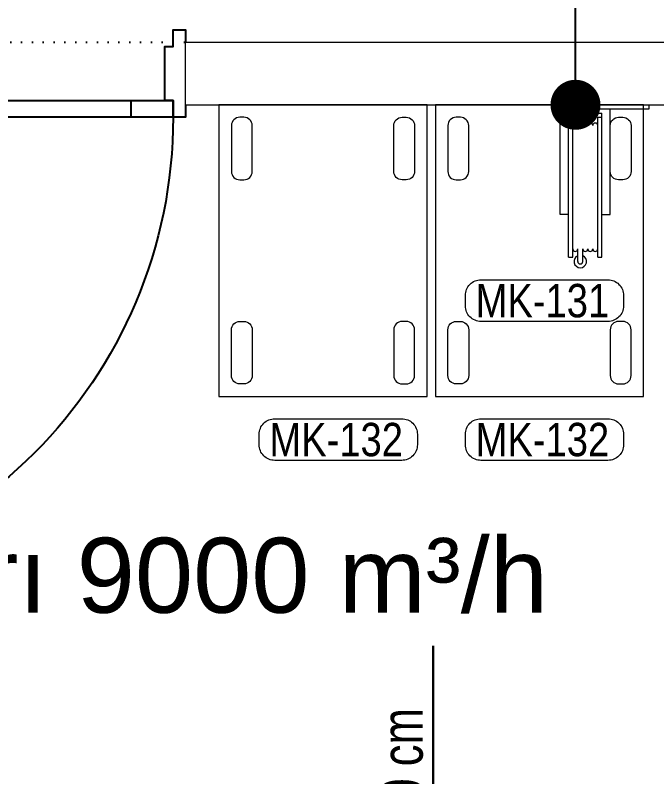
# Model space of a CAD drawing. Extents: x -5598 to 26293, y -3808 to 13850.
# Drawn here: x -290.9 to -136.8, y 3248.7 to 3431.5 of the extents above; entities that cross this region are included whole.
import ezdxf
from ezdxf.enums import TextEntityAlignment as Align

# ---------------------------------------------------------------- set-up
doc = ezdxf.new("R2010")
doc.units = 0
doc.header["$LTSCALE"] = 100
doc.header["$MEASUREMENT"] = 0
doc.linetypes.add('DOT', pattern=[0.25, 0, -0.25])
for name, color, linetype, lineweight in [('AD', 5, 'Continuous', 9), ('AK', 7, 'Continuous', 15), ('AP', 6, 'Continuous', 15), ('Y-DUVAR GAZBETON', 161, 'Continuous', 20)]:
    doc.layers.add(name, color=color, linetype=linetype, lineweight=lineweight)
doc.layers.add('KA-PEN-5 @ 1', color=5, linetype='Continuous')
doc.layers.add('OLCU DIS', color=7, linetype='Continuous')
for name, color, linetype, lineweight, true_color in [('MAKPA EGZOST', 7, 'Continuous', 30, 0xbb1e36), ('MAKPA ELEKTRIK', 7, 'Continuous', 30, 0x93039a), ('MAKPA SIHHI', 7, 'Continuous', 30, 0x428a93)]:
    doc.layers.add(name, color=color, linetype=linetype, lineweight=lineweight, true_color=true_color)
doc.styles.add('MAKPA TESISAT', font='arial.ttf', dxfattribs={"height": 10})
doc.styles.add('OLC-50', font='romans.shx', dxfattribs={"width": 0.5, "height": 0.15})
doc.styles.add('olcu', font='romans.shx', dxfattribs={"width": 0.5})
doc.styles.add('POZ TEXT', font='ARIALN.TTF', dxfattribs={"height": 8})
doc.styles.get("Standard").update_dxf_attribs({"font": 'arial.ttf'})
doc.dimstyles.new('1-200', dxfattribs={"dimtxt": 40, "dimasz": 2, "dimexe": 0, "dimexo": 0, "dimgap": 10, "dimtad": 1, "dimdec": 4, "dimrnd": 0.1, "dimzin": 9, "dimdsep": 46, "dimtxsty": 'olcu', "dimblk1": 'SOL', "dimblk2": 'SAG', "dimsah": 1, "dimcen": 0, "dimse1": 1, "dimse2": 1, "dimclre": 13, "dimadec": 0, "dimazin": 0, "dimtfac": 1, "dimtdec": 4, "dimtix": 1, "dimtmove": 2, "dimatfit": 2, "dimldrblk": 'SOL', "dimfxl": 0, "dimtolj": 1, "dimarcsym": 0})
doc.dimstyles.new('MAKPA TESISAT DIM', dxfattribs={"dimscale": 0.7, "dimtxt": 12, "dimasz": 6, "dimexe": 4, "dimexo": 0, "dimgap": 8, "dimtad": 2, "dimtih": 1, "dimtoh": 1, "dimdec": 0, "dimrnd": 5, "dimzin": 0, "dimdsep": 46, "dimtxsty": 'MAKPA TESISAT', "dimblk1": 'OBLIQUE', "dimblk2": 'OBLIQUE', "dimsah": 1, "dimcen": 0, "dimdle": 3, "dimclrd": 256, "dimclre": 256, "dimclrt": 256, "dimadec": 0, "dimazin": 0, "dimtfac": 1, "dimtdec": 0, "dimtix": 1, "dimtofl": 0, "dimtmove": 2, "dimatfit": 3, "dimldrblk": 'OBLIQUE', "dimfxl": 0, "dimtvp": 7, "dimtolj": 1, "dimtzin": 0, "dimarcsym": 0})

# ---------------------------------------------------------------- blocks, each defined once
blk = doc.blocks.new('SOL')
at = {"color": 0}
for p, q in [((0, 30), (0, -6.962)), ((7.582, 0), (-6.967, 0))]:
    blk.add_line(p, q, dxfattribs=at)
blk.add_circle((0, 0), 3, dxfattribs=at)
blk = doc.blocks.new('SAG')
at = {"color": 0}
for p, q in [((0, -30), (0, 6.962)), ((7.582, 0), (-6.967, 0))]:
    blk.add_line(p, q, dxfattribs=at)
blk.add_circle((0, 0), 3, dxfattribs=at)
blk = doc.blocks.new('*D332')
at = {"layer": 'OLCU DIS', "color": 0, "lineweight": -2, "transparency": 16777216}
blk.add_line((21268, -935), (-2968, -935), dxfattribs=at)
at = {"layer": 'OLCU DIS', "color": 0, "lineweight": -2, "transparency": 16777216, "xscale": 2, "yscale": 2, "zscale": 2, "rotation": 180}
blk.add_blockref('SAG', (-2970, -935), dxfattribs=at)
at = {"layer": 'OLCU DIS', "color": 0, "lineweight": -2, "transparency": 16777216, "xscale": 2, "yscale": 2, "zscale": 2}
blk.add_blockref('SOL', (21270, -935), dxfattribs=at)
at = {"layer": 'OLCU DIS', "color": 0, "transparency": 16777216, "insert": (9295.64, -905), "char_height": 40, "attachment_point": 5, "style": 'olcu'}
blk.add_mtext('\\A1;24240', dxfattribs=at)
blk = doc.blocks.new('*U583')
at = {"color": 0, "lineweight": -2}
for p, q in [((-117, 18), (-117, 132)), ((-107, 18), (-107, 14)), ((-13.1, 18), (-13.1, 14)), ((-60, 7.5), (-60, 7.5))]:
    blk.add_line(p, q, dxfattribs=at)
at = {"color": 0, "linetype": 'DOT', "ltscale": 0.1}
blk.add_line((-120, 0), (0, 0), dxfattribs=at)
at = {"color": 0, "lineweight": -2}
for points in [[(-120, 15), (-120, 18), (-117, 18), (-117, 14), (-115, 14), (-115, 1), (-117, 1), (-117, -3), (-120, -3), (-120, 0)], [(0, 15), (0, 18), (-3, 18), (-3, 14), (-5, 14), (-5, 1), (-3, 1), (-3, -3), (0, -3), (0, 0)]]:
    blk.add_lwpolyline(points, dxfattribs=at)
blk.add_lwpolyline([(-117, 18), (-117, 14), (-3, 14), (-3, 18)], close=True, dxfattribs=at)
blk.add_arc((-117, 18), 114, 0, 90, dxfattribs=at)
at = {"style": 'OLC-50', "width": 0.5, "flags": 1}
for tag, p in [('K-NO', (-182.76, -83.82)), ('K-KANRENK', (-2.31, -88.79)), ('K-BLOK', (-183.43, -120.56)), ('K-KASRENK', (-1.25, -126.74)), ('K-KAT', (-184.31, -156.03)), ('K-TAMACILMA', (-2.77, -165.71)), ('K-MAHALKOD', (-183.25, -193.98)), ('K-FOTOSEL', (-1.83, -201.71)), ('K-MAHALAD', (-184.78, -232.95)), ('K-HERMETIK', (0.08, -236.3)), ('K-ACILISYON', (-183.83, -268.95)), ('K-HIDROLIK', (-2.21, -270.16)), ('K-YANGIN', (-181.93, -303.54)), ('K-KART', (-0.38, -303.83)), ('K-KANATTIP', (-184.21, -337.41)), ('K-BAND', (-1.83, -345.67)), ('K-KANATMALZ', (-182.39, -371.07)), ('K-MENFEZ', (0.08, -380.26)), ('K-KASAMALZ', (-181.37, -410.06)), ('K-PBAR', (-2.21, -414.12)), ('K-KASATIP', (-182.05, -446.79)), ('K-ELEKTRIKLI', (-0.38, -447.79)), ('K-DUVAR', (-182.05, -485.23)), ('K-TIP', (-0.38, -486.44)), ('K-REZ1', (-0.38, -524.33)), ('K-REZ2', (-0.38, -560.76)), ('K-REZ3', (-0.38, -600.74))]:
    blk.add_attdef(tag, p, '', height=30, dxfattribs=at)
blk = doc.blocks.new('yer yıkama hortumu')
at = {"layer": 'AD'}
for p, q in [((4.2, -37.6), (4.2, -34.6)), ((5.4, -37.6), (5.4, -34.6))]:
    blk.add_line(p, q, dxfattribs=at)
for centre, radius, start, end in [((3.6, -5), 0.6, 0, 180), ((4.8, -5), 0.6, 0, 180), ((6, -5), 0.6, 0, 180), ((7.2, -5), 0.6, 0, 180), ((8.4, -5), 0.6, 0, 180), ((3.6, -34.6), 0.6, 180, 0), ((6, -34.6), 0.6, 180, 0), ((7.2, -34.6), 0.6, 180, 0), ((8.4, -34.6), 0.6, 180, 0), ((4.8, -37.6), 1.5, 113.5782, 66.4218), ((4.8, -37.6), 0.6, 180, 0)]:
    blk.add_arc(centre, radius, start, end, dxfattribs=at)
at = {"layer": 'AK'}
for p, q in [((3.65, 0), (21.35, 0)), ((3.65, -1), (3.65, 0)), ((21.35, -1), (21.35, 0)), ((0, -26.3), (0, -1)), ((0, -1), (21.35, -1)), ((12, -26.3), (12, -1)), ((2, -36.6), (2, -2)), ((2, -2), (10, -2)), ((2, -3), (3, -3)), ((3, -36.6), (3, -3)), ((9, -36.6), (9, -3)), ((9, -3), (10, -3)), ((10, -36.6), (10, -2)), ((2, -26.3), (0, -26.3)), ((10, -26.3), (12, -26.3)), ((2, -36.6), (3, -36.6)), ((9, -36.6), (10, -36.6))]:
    blk.add_line(p, q, dxfattribs=at)
blk = doc.blocks.new('A$C308B0628')
at = {"layer": 'AD'}
for points in [[(5, 52), (6, 52, 0.414214), (8, 54), (8, 65, 0.414214), (6, 67), (5, 67, 0.414214), (3, 65), (3, 54, 0.414214)], [(45, 52), (44, 52, -0.414214), (42, 54), (42, 65, -0.414214), (44, 67), (45, 67, -0.414214), (47, 65), (47, 54, -0.414214)], [(5, 18), (6, 18, -0.414214), (8, 16), (8, 5, -0.414214), (6, 3), (5, 3, -0.414214), (3, 5), (3, 16, -0.414214)], [(45, 18), (44, 18, 0.414214), (42, 16), (42, 5, 0.414214), (44, 3), (45, 3, 0.414214), (47, 5), (47, 16, 0.414214)]]:
    blk.add_lwpolyline(points, format="xyb", close=True, dxfattribs=at)
at = {"layer": 'AK'}
blk.add_lwpolyline([(0, 0), (50, 0), (50, 70), (0, 70)], close=True, dxfattribs=at)
blk = doc.blocks.new('GN ARABA')
at = {"layer": 'AK', "rotation": 179.9999999999944}
blk.add_blockref('A$C308B0628', (50, 0), dxfattribs=at)
blk = doc.blocks.new('POZ_X')
at = {"layer": 'AP'}
blk.add_lwpolyline([(12.75, 10), (-17.75, 10, 0.414214), (-21.5, 6.25), (-21.5, 3.75, 0.414214), (-17.75, 0), (12.75, 0, 0.414214), (16.5, 3.75), (16.5, 6.25, 0.414214)], format="xyb", close=True, dxfattribs=at)
at = {"layer": 'AP', "style": 'POZ TEXT'}
blk.add_attdef('POZ_NO', text='', height=8, dxfattribs=at).set_placement((-3, 5), align=Align.MIDDLE_CENTER)
at = {"layer": 'AP', "style": 'POZ TEXT', "flags": 1}
blk.add_attdef('URUN_ADI', text='', height=7, dxfattribs=at).set_placement((-3, -4.34), align=Align.MIDDLE_CENTER)
blk = doc.blocks.new('SIHHI NOKTA')
at = {"layer": 'MAKPA SIHHI', "const_width": 6}
blk.add_lwpolyline([(3, 0, -1), (-3, 0, -1)], format="xyb", close=True, dxfattribs=at)
blk = doc.blocks.new('_OBLIQUE')
at = {"color": 0, "linetype": 'ByBlock', "lineweight": -2}
blk.add_line((-0.5, -0.5), (0.5, 0.5), dxfattribs=at)
blk = doc.blocks.new('*D733')
at = {"layer": 'MAKPA SIHHI', "lineweight": -2, "transparency": 16777216}
for p, q in [((-156.35, 3410), (-156.35, 3442.8)), ((-110, 3410), (-110, 3442.8)), ((-107.9, 3440), (-158.45, 3440))]:
    blk.add_line(p, q, dxfattribs=at)
at = {"layer": 'MAKPA SIHHI', "lineweight": -2, "transparency": 16777216, "xscale": 4.199999999999998, "yscale": 4.199999999999998, "zscale": 4.199999999999998, "rotation": 180}
blk.add_blockref('_OBLIQUE', (-156.35, 3440), dxfattribs=at)
at = {"layer": 'MAKPA SIHHI', "lineweight": -2, "transparency": 16777216, "xscale": 4.199999999999998, "yscale": 4.199999999999998, "zscale": 4.199999999999998}
blk.add_blockref('_OBLIQUE', (-110, 3440), dxfattribs=at)
at = {"layer": 'MAKPA SIHHI', "transparency": 16777216, "insert": (-133.17, 3450.69), "char_height": 10, "attachment_point": 5, "style": 'MAKPA TESISAT'}
blk.add_mtext('\\A1;45', dxfattribs=at)

msp = doc.modelspace()

# ---------------------------------------------------------------- linework, layer by layer
at = {"layer": 'MAKPA ELEKTRIK'}
msp.add_line((-190.52479, 3130.13154), (-190.52479, 3280.13154), dxfattribs=at)
at = {"layer": 'Y-DUVAR GAZBETON'}
for p, q in [((-250, 3425), (-80, 3425)), ((-250, 3410), (-250, 3425)), ((-250, 3410), (-80, 3410))]:
    msp.add_line(p, q, dxfattribs=at)

# ---------------------------------------------------------------- block references
at = {"layer": 'AK', "rotation": 180}
for p in [(-192, 3340), (-140, 3340)]:
    msp.add_blockref('GN ARABA', p, dxfattribs=at)
at = {"layer": 'AK'}
msp.add_blockref('yer yıkama hortumu', (-160, 3410), dxfattribs=at)
at = {"layer": 'AP', "ltscale": 6}
ref = msp.add_blockref('POZ_X', (-161.30202, 3368), dxfattribs=dict(at, xscale=-1, rotation=180))
ref.add_attrib('POZ_NO', 'MK-131', dxfattribs={"height": 8, "style": 'POZ TEXT'}).set_placement((-164.30202, 3363), align=Align.MIDDLE_CENTER)
ref = msp.add_blockref('POZ_X', (-210.83453, 3334.66226), dxfattribs=dict(at, xscale=-1, rotation=180))
ref.add_attrib('POZ_NO', 'MK-132', dxfattribs={"height": 8, "style": 'POZ TEXT'}).set_placement((-213.83453, 3329.66226), align=Align.MIDDLE_CENTER)
ref = msp.add_blockref('POZ_X', (-161.30202, 3334.66226), dxfattribs=dict(at, xscale=-1, rotation=180))
ref.add_attrib('POZ_NO', 'MK-132', dxfattribs={"height": 8, "style": 'POZ TEXT'}).set_placement((-164.30202, 3329.66226), align=Align.MIDDLE_CENTER)
at = {"layer": 'KA-PEN-5 @ 1', "xscale": -1, "rotation": 180}
msp.add_blockref('*U583', (-250, 3425), dxfattribs=at)
at = {"layer": 'MAKPA SIHHI'}
msp.add_blockref('SIHHI NOKTA', (-156.35, 3410), dxfattribs=at)

# ---------------------------------------------------------------- texts
at = {"layer": 'MAKPA EGZOST', "ltscale": 0.2}
msp.add_text('Egzoz Debı Mıktarı 9000 m³/h', height=18, dxfattribs=at).set_placement((-496.93482, 3288.09044))
at = {"layer": 'MAKPA ELEKTRIK', "style": 'MAKPA TESISAT', "width": 0.75}
msp.add_text('SCH 1 KW 1 FZ AFF 120 cm', height=10.00188, rotation=90, dxfattribs=at).set_placement((-193.02479, 3130.13154))

# ---------------------------------------------------------------- dimensions: what is measured, and where the dimension line sits
at = {"layer": 'MAKPA SIHHI'}
dim = msp.add_linear_dim(base=(-156.35, 3440), p1=(-110, 3410), p2=(-156.35, 3410), dimstyle='MAKPA TESISAT DIM', override={"dimfxl": 0}, dxfattribs=at)
dim.commit()
dim.dimension.update_dxf_attribs({"geometry": '*D733', "text_midpoint": (-133.175, 3450.68527)})
at = {"layer": 'OLCU DIS', "color": 7}
dim = msp.add_linear_dim(base=(-2970, -935), p1=(21270, -635), p2=(-2970, 7535), dimstyle='1-200', dxfattribs=at)
dim.commit()
dim.dimension.update_dxf_attribs({"geometry": '*D332', "text_midpoint": (9295.63768, -905), "dimtype": 160})

doc.saveas('drawing.dxf')
